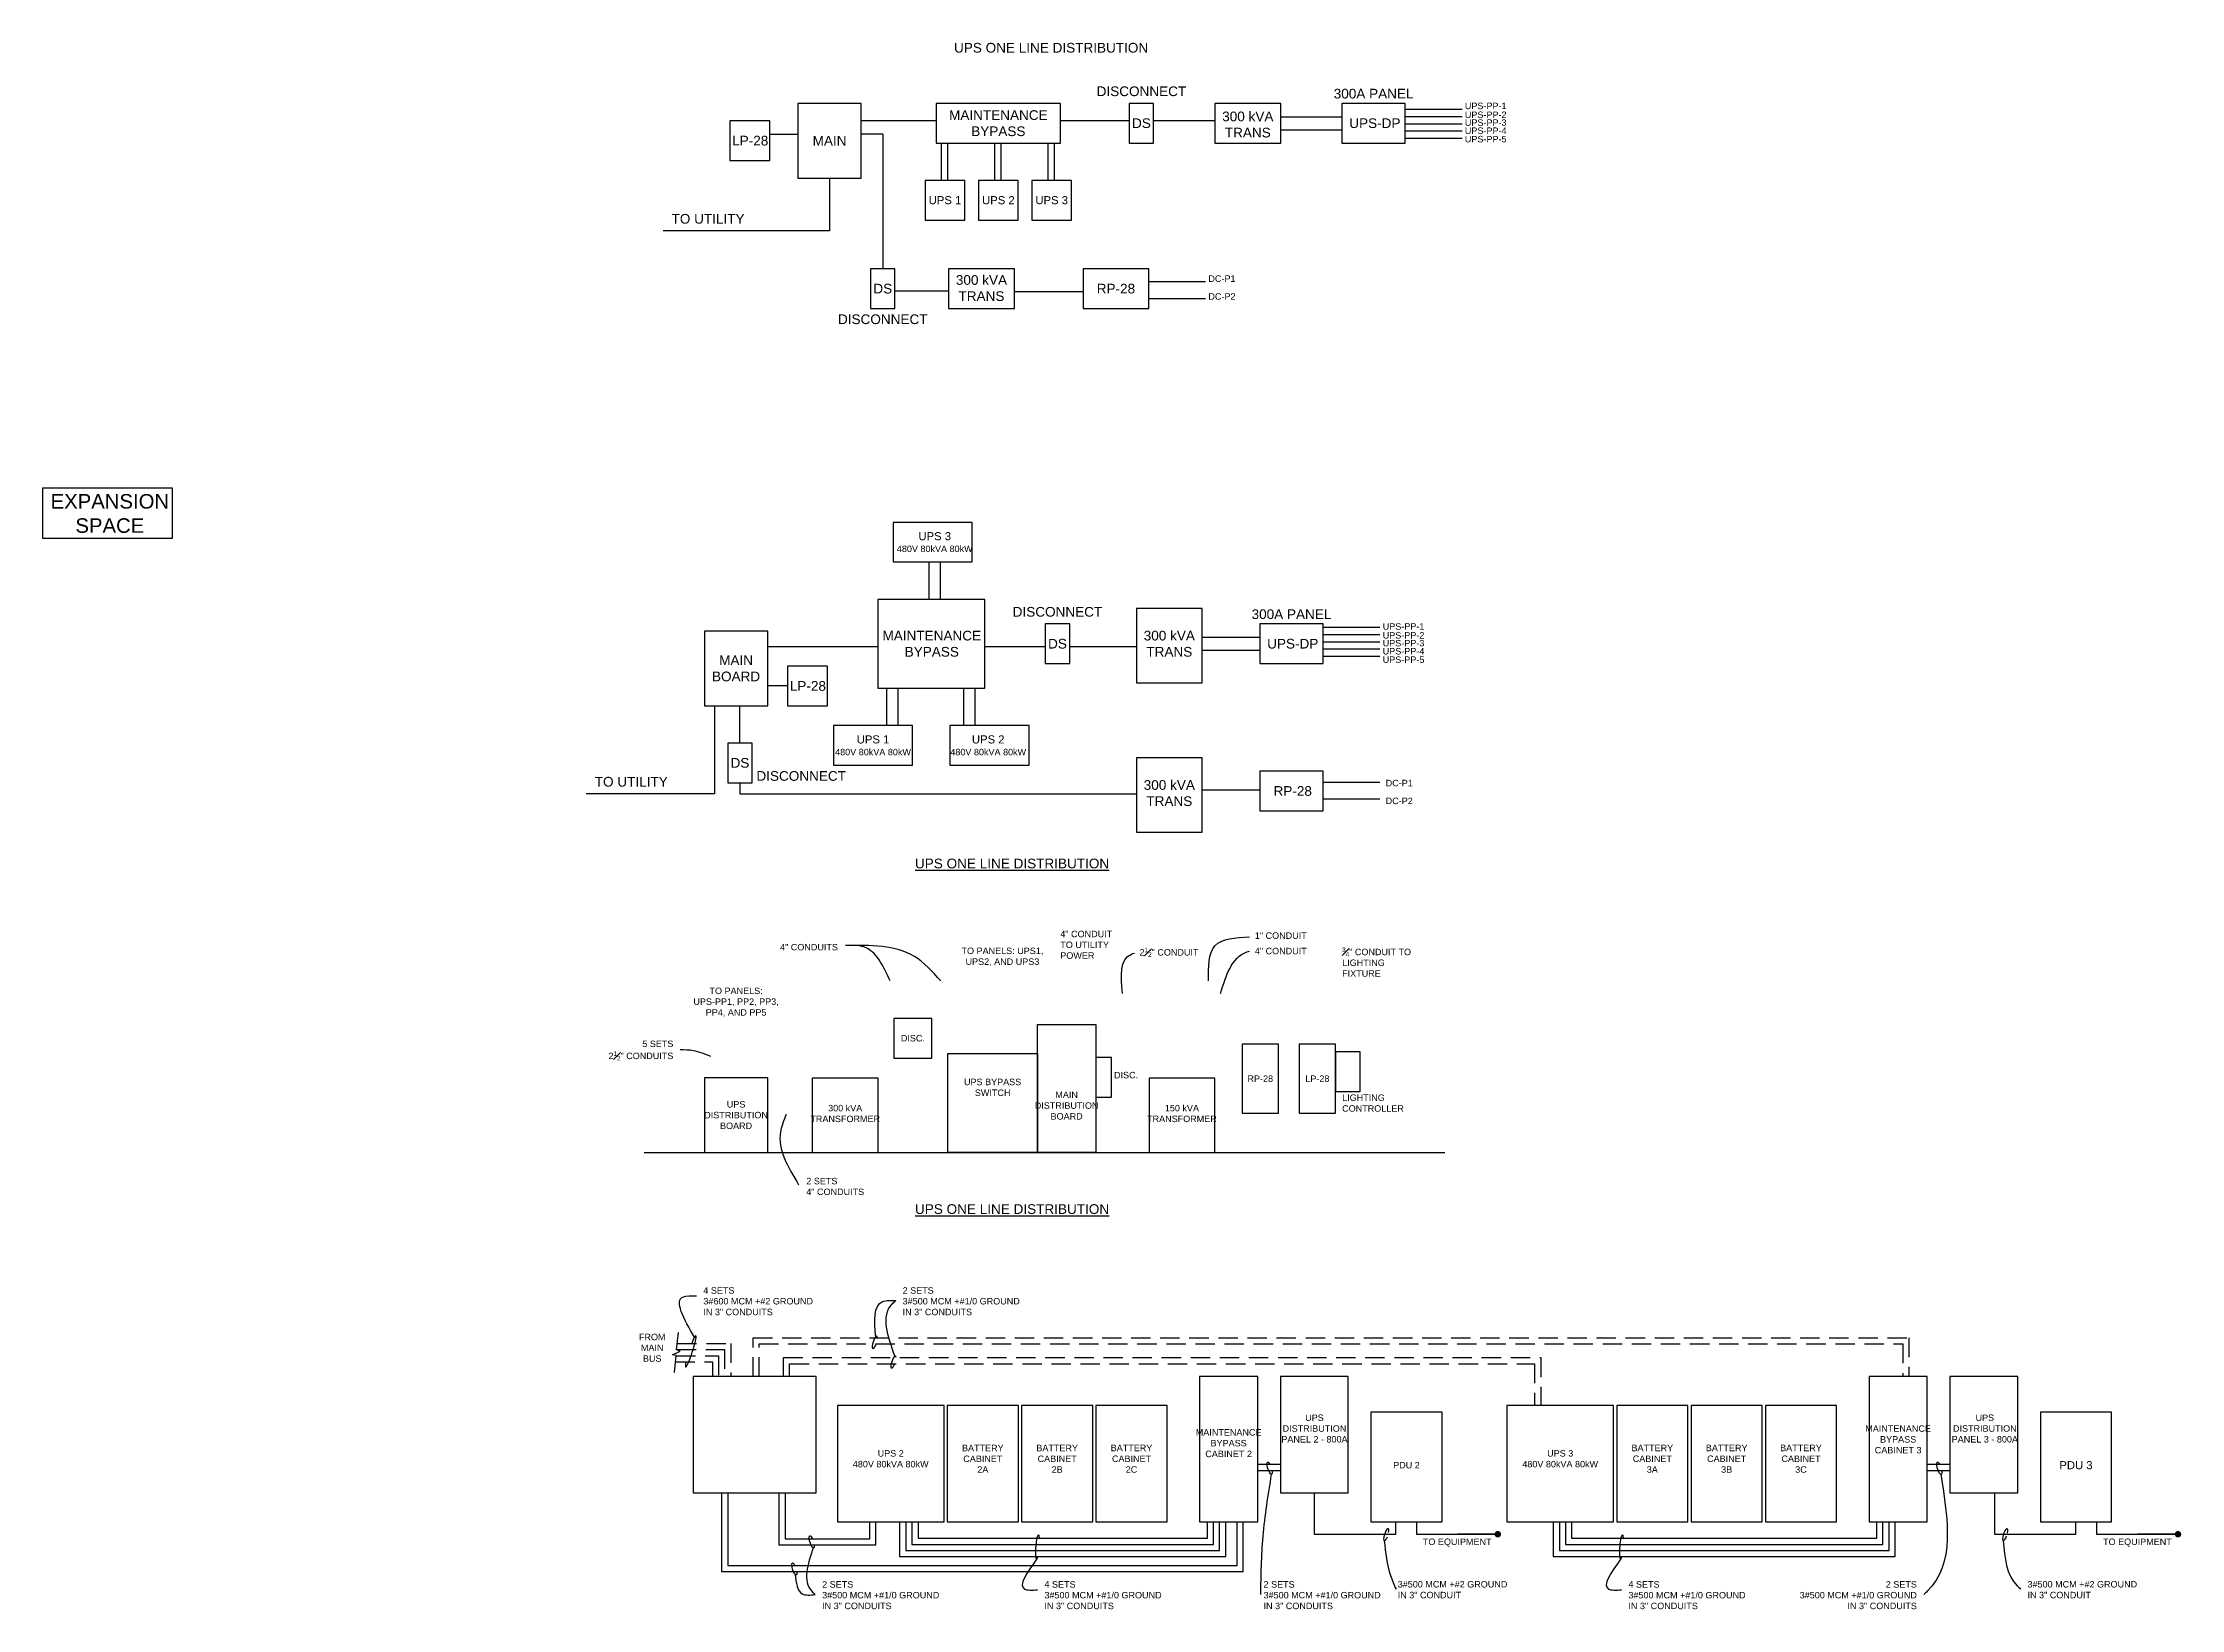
# Model space of a CAD drawing. Header units: inches. Extents: x 271316 to 275987, y 273433 to 275617.
# Drawn here: x 274663 to 275987, y 274343 to 275313 of the extents above; entities that cross this region are included whole.
import ezdxf

# ---------------------------------------------------------------- set-up
doc = ezdxf.new("R2010")
doc.units = ezdxf.units.IN
doc.header["$LTSCALE"] = 48
doc.header["$MEASUREMENT"] = 0
doc.linetypes.add('DASHED2', pattern=[0.375, 0.25, -0.125])
doc.layers.add('A-FLOR-MARCO-POLO-1', color=3, linetype='Continuous')
doc.layers.add('A-TEXT', color=1, linetype='Continuous')
doc.styles.add('HBA-DimT', font='ARCHS.SHX', dxfattribs={"width": 0.8})
doc.styles.add('TITLES', font='arial.ttf')
doc.dimstyles.new('MJH ISO-25', dxfattribs={"dimscale": 2, "dimtxt": 2, "dimasz": 2, "dimexe": 1, "dimexo": 2, "dimtad": 1, "dimzin": 9, "dimlunit": 4, "dimtxsty": 'HBA-DimT', "dimblk": 'ARCHTICK', "dimcen": 2.5, "dimdle": 1, "dimclrd": 256, "dimclre": 256, "dimclrt": 4, "dimadec": 0, "dimazin": 0, "dimtfac": 0.75, "dimtmove": 0, "dimatfit": 3, "dimldrblk": 'DOT', "dimfxl": 1, "dimfrac": 1, "dimlwd": -1, "dimlwe": -1, "dimarcsym": 0})

# ---------------------------------------------------------------- blocks, each defined once
blk = doc.blocks.new('_ArchTick')
at = {"color": 0, "linetype": 'ByBlock', "const_width": 0.15}
blk.add_lwpolyline([(-0.5, -0.5), (0.5, 0.5)], dxfattribs=at)
blk = doc.blocks.new('_Dot')
at = {"color": 0, "linetype": 'ByBlock', "lineweight": -2}
blk.add_line((-0.5, 0), (-1, 0), dxfattribs=at)
at = {"color": 0, "linetype": 'ByBlock', "const_width": 0.5}
blk.add_lwpolyline([(-0.25, 0, 1), (0.25, 0, 1)], format="xyb", close=True, dxfattribs=at)

msp = doc.modelspace()

# ---------------------------------------------------------------- linework, layer by layer
for p, q in [((275506.3839, 275271.69), (275541.5474, 275271.69)), ((275169.7176, 275264.8057), (275216.0576, 275264.8057)), ((275293.0664, 275264.8057), (275335.5459, 275264.8057)), ((275350.6656, 275264.8057), (275388.5645, 275264.8057)), ((275429.2901, 275267.0557), (275467.1889, 275267.0557)), ((275429.2901, 275259.0557), (275467.1889, 275259.0557)), ((275506.3839, 275267.2314), (275541.5474, 275267.2314)), ((275506.3839, 275262.7728), (275541.5474, 275262.7728)), ((275506.3839, 275258.3141), (275541.5474, 275258.3141)), ((275113.0959, 275256.2343), (275130.5226, 275256.2343)), ((275183.0383, 275256.2343), (275169.7176, 275256.2343)), ((275183.0383, 275256.2343), (275183.0383, 275172.8871)), ((275219.4251, 275227.6391), (275219.4251, 275250.8057)), ((275223.3749, 275227.6391), (275223.3749, 275250.8057)), ((275252.4425, 275227.6391), (275252.4425, 275250.8057)), ((275256.3923, 275227.6391), (275256.3923, 275250.8057)), ((275285.4599, 275227.6391), (275285.4599, 275250.8057)), ((275289.4097, 275227.6391), (275289.4097, 275250.8057)), ((275506.3839, 275253.8555), (275541.5474, 275253.8555)), ((275347.6807, 275165.0112), (275382.8443, 275165.0112)), ((275190.5982, 275159.3871), (275223.75, 275159.3871)), ((275264.4756, 275158.8871), (275306.9551, 275158.8871)), ((275347.6807, 275154.6662), (275382.8443, 275154.6662)), ((275211.5947, 274991.4816), (275211.5947, 274968.315)), ((275218.5445, 274991.4816), (275218.5445, 274968.315)), ((275380.7196, 274944.8324), (275416.3594, 274944.8324)), ((275455.5544, 274951.0242), (275490.7179, 274951.0242)), ((275455.5544, 274946.5656), (275490.7179, 274946.5656)), ((275455.5544, 274942.107), (275490.7179, 274942.107)), ((275111.8621, 274939.0824), (275179.9557, 274939.0824)), ((275246.2337, 274939.0824), (275283.5868, 274939.0824)), ((275298.7066, 274939.0824), (275339.9941, 274939.0824)), ((275380.7196, 274936.8324), (275416.3594, 274936.8324)), ((275455.5544, 274937.6483), (275490.7179, 274937.6483)), ((275455.5544, 274933.1897), (275490.7179, 274933.1897)), ((275124.1349, 274914.7119), (275111.8621, 274914.7119)), ((275185.5831, 274890.1832), (275185.5831, 274913.3499)), ((275192.5329, 274890.1832), (275192.5329, 274913.3499)), ((275233.1752, 274890.1832), (275233.1752, 274913.3499)), ((275240.125, 274890.1832), (275240.125, 274913.3499)), ((275094.6765, 274879.3257), (275094.6765, 274902.4619)), ((275380.7196, 274850.4704), (275416.3594, 274850.4704)), ((275455.5544, 274855.1719), (275490.7179, 274855.1719)), ((275455.5544, 274844.827), (275490.7179, 274844.827)), ((275035.3513, 274625.9426), (275530.7977, 274625.9426))]:
    msp.add_line(p, q)
for points in [[(275130.5226, 275229.0735), (275169.7176, 275229.0735), (275169.7176, 275275.3057), (275130.5226, 275275.3057)], [(275216.0576, 275250.8057), (275293.0664, 275250.8057), (275293.0664, 275275.3057), (275216.0576, 275275.3057)], [(275335.5459, 275250.8057), (275350.6656, 275250.8057), (275350.6656, 275275.3057), (275335.5459, 275275.3057)], [(275388.5645, 275250.8057), (275429.2901, 275250.8057), (275429.2901, 275275.3057), (275388.5645, 275275.3057)], [(275467.1889, 275250.8057), (275506.3839, 275250.8057), (275506.3839, 275275.3057), (275467.1889, 275275.3057)], [(275088.4691, 275240.003), (275113.0959, 275240.003), (275113.0959, 275264.503), (275088.4691, 275264.503)], [(275209.2946, 275203.1391), (275233.7946, 275203.1391), (275233.7946, 275227.6391), (275209.2946, 275227.6391)], [(275242.312, 275203.1391), (275266.812, 275203.1391), (275266.812, 275227.6391), (275242.312, 275227.6391)], [(275275.3294, 275203.1391), (275299.8294, 275203.1391), (275299.8294, 275227.6391), (275275.3294, 275227.6391)], [(275175.4784, 275148.3871), (275190.5982, 275148.3871), (275190.5982, 275172.8871), (275175.4784, 275172.8871)], [(275223.75, 275148.3871), (275264.4756, 275148.3871), (275264.4756, 275172.8871), (275223.75, 275172.8871)], [(275306.9551, 275148.3871), (275347.6807, 275148.3871), (275347.6807, 275172.8871), (275306.9551, 275172.8871)], [(275189.429, 274991.4816), (275238.429, 274991.4816), (275238.429, 275015.9816), (275189.429, 275015.9816)], [(275179.9557, 274913.3499), (275246.2337, 274913.3499), (275246.2337, 274968.315), (275179.9557, 274968.315)], [(275283.5868, 274928.5824), (275298.7066, 274928.5824), (275298.7066, 274953.0824), (275283.5868, 274953.0824)], [(275339.9941, 274916.7349), (275380.7196, 274916.7349), (275380.7196, 274962.6733), (275339.9941, 274962.6733)], [(275416.3594, 274928.5824), (275455.5544, 274928.5824), (275455.5544, 274953.0824), (275416.3594, 274953.0824)], [(275072.6672, 274902.4619), (275111.8621, 274902.4619), (275111.8621, 274948.6941), (275072.6672, 274948.6941)], [(275124.1349, 274902.4619), (275148.7617, 274902.4619), (275148.7617, 274926.9619), (275124.1349, 274926.9619)], [(275152.4526, 274865.6832), (275201.4526, 274865.6832), (275201.4526, 274890.1832), (275152.4526, 274890.1832)], [(275224.5447, 274865.6832), (275273.5447, 274865.6832), (275273.5447, 274890.1832), (275224.5447, 274890.1832)], [(275087.1166, 274854.8257), (275102.2363, 274854.8257), (275102.2363, 274879.3257), (275087.1166, 274879.3257)], [(275339.9941, 274824.2762), (275380.7196, 274824.2762), (275380.7196, 274870.2146), (275339.9941, 274870.2146)], [(275416.3594, 274837.4174), (275455.5544, 274837.4174), (275455.5544, 274861.9174), (275416.3594, 274861.9174)], [(275189.9748, 274684.391), (275213.4191, 274684.391), (275213.4191, 274708.891), (275189.9748, 274708.891)], [(275314.8121, 274625.9426), (275278.8121, 274625.9426), (275278.8121, 274705.1646), (275314.8121, 274705.1646)], [(275405.3927, 274650.1794), (275427.9171, 274650.1794), (275427.9171, 274693.0131), (275405.3927, 274693.0131)], [(275440.713, 274650.1794), (275463.2374, 274650.1794), (275463.2374, 274693.0131), (275440.713, 274693.0131)], [(275463.2374, 274663.7064), (275478.3572, 274663.7064), (275478.3572, 274688.2064), (275463.2374, 274688.2064)], [(275223.2355, 274625.9426), (275223.2355, 274687.1646), (275278.8121, 274687.1646), (275278.8121, 274625.9426)], [(275314.8121, 274660.1646), (275324.5161, 274660.1646), (275324.5161, 274684.6646), (275314.8121, 274684.6646)], [(275072.6672, 274625.9426), (275111.8621, 274625.9426), (275111.8621, 274672.1748), (275072.6672, 274672.1748)], [(275139.4327, 274625.9426), (275180.1583, 274625.9426), (275180.1583, 274671.881), (275139.4327, 274671.881)], [(275347.7967, 274625.9426), (275388.5223, 274625.9426), (275388.5223, 274671.881), (275347.7967, 274671.881)], [(275065.7665, 274415.2518), (275141.7665, 274415.2518), (275141.7665, 274487.2518), (275065.7665, 274487.2518)], [(275379.0629, 274397.2518), (275415.0629, 274397.2518), (275415.0629, 274487.2518), (275379.0629, 274487.2518)], [(275471.0883, 274415.2518), (275471.0883, 274487.2518), (275429.0883, 274487.2518), (275429.0883, 274415.2518)], [(275793.3428, 274397.2518), (275829.3428, 274397.2518), (275829.3428, 274487.2518), (275793.3428, 274487.2518)], [(275885.3682, 274415.2518), (275885.3682, 274487.2518), (275843.3682, 274487.2518), (275843.3682, 274415.2518)], [(275154.9587, 274397.2518), (275220.9587, 274397.2518), (275220.9587, 274469.2518), (275154.9587, 274469.2518)], [(275222.9587, 274397.2518), (275266.9587, 274397.2518), (275266.9587, 274469.2518), (275222.9587, 274469.2518)], [(275268.9587, 274397.2518), (275312.9587, 274397.2518), (275312.9587, 274469.2518), (275268.9587, 274469.2518)], [(275314.9587, 274397.2518), (275358.9587, 274397.2518), (275358.9587, 274469.2518), (275314.9587, 274469.2518)], [(275485.1136, 274397.2518), (275529.1136, 274397.2518), (275529.1136, 274465.2518), (275485.1136, 274465.2518)], [(275569.2386, 274397.2518), (275635.2386, 274397.2518), (275635.2386, 274469.2518), (275569.2386, 274469.2518)], [(275637.2386, 274397.2518), (275681.2386, 274397.2518), (275681.2386, 274469.2518), (275637.2386, 274469.2518)], [(275683.2386, 274397.2518), (275727.2386, 274397.2518), (275727.2386, 274469.2518), (275683.2386, 274469.2518)], [(275729.2386, 274397.2518), (275773.2386, 274397.2518), (275773.2386, 274469.2518), (275729.2386, 274469.2518)], [(275899.3935, 274397.2518), (275943.3935, 274397.2518), (275943.3935, 274465.2518), (275899.3935, 274465.2518)]]:
    msp.add_lwpolyline(points, close=True)
for points in [[(275150.1201, 275229.0735), (275150.1201, 275196.3698), (275047.071, 275196.3698)], [(275078.9258, 274902.4619), (275078.9258, 274847.9011), (274999.5414, 274847.9011)], [(275094.6765, 274854.8257), (275094.6765, 274847.9011), (275339.9941, 274847.9011)], [(275415.0629, 274432.9451), (275429.0883, 274432.9451)], [(275415.0629, 274429.1548), (275429.0883, 274429.1548)], [(275829.3428, 274432.9451), (275843.3682, 274432.9451)], [(275829.3428, 274429.1548), (275843.3682, 274429.1548)], [(275083.3205, 274415.2518), (275083.3205, 274366.4706), (275406.0625, 274366.4706), (275406.0625, 274397.2518)], [(275087.1108, 274415.2518), (275087.1108, 274370.261), (275402.2722, 274370.261), (275402.2722, 274397.2518)], [(275118.7704, 274415.2518), (275118.7704, 274382.981), (275178.7813, 274382.981), (275178.7813, 274397.2518)], [(275122.5608, 274415.2518), (275122.5608, 274386.7713), (275174.9909, 274386.7713), (275174.9909, 274397.2518)], [(275450.0883, 274415.2518), (275450.0883, 274389.6134), (275500.4813, 274389.6134), (275500.4813, 274397.2518)], [(275871.0006, 274415.2518), (275871.0006, 274389.6134), (275921.3935, 274389.6134), (275921.3935, 274397.2518)], [(275193.478, 274397.2518), (275193.478, 274375.765), (275395.2651, 274375.765), (275395.2651, 274397.2518)], [(275197.2684, 274397.2518), (275197.2684, 274379.5554), (275391.4748, 274379.5554), (275391.4748, 274397.2518)], [(275201.0587, 274397.2518), (275201.0587, 274383.3458), (275387.6844, 274383.3458), (275387.6844, 274397.2518)], [(275204.8491, 274397.2518), (275204.8491, 274387.1361), (275383.894, 274387.1361), (275383.894, 274397.2518)], [(275513.2262, 274397.2518), (275513.2262, 274389.6134), (275563.6192, 274389.6134)], [(275597.9533, 274397.2518), (275597.9533, 274375.765), (275809.545, 274375.765), (275809.545, 274397.2518)], [(275601.7436, 274397.2518), (275601.7436, 274379.5554), (275805.7546, 274379.5554), (275805.7546, 274397.2518)], [(275605.534, 274397.2518), (275605.534, 274383.3458), (275801.9643, 274383.3458), (275801.9643, 274397.2518)], [(275609.3244, 274397.2518), (275609.3244, 274387.1361), (275798.1739, 274387.1361), (275798.1739, 274397.2518)], [(275934.1385, 274397.2518), (275934.1385, 274389.6134), (275984.5315, 274389.6134)]]:
    msp.add_lwpolyline(points)
at = {"linetype": 'DASHED2'}
for points in [[(275055.4906, 274503.9092), (275085.1846, 274503.9092), (275085.1846, 274487.2518)], [(275055.8659, 274507.6996), (275088.975, 274507.6996), (275088.975, 274487.2518)], [(275102.7384, 274487.2518), (275102.7384, 274511.2019), (275818.0667, 274511.2019), (275818.0667, 274487.2518)], [(275106.5287, 274487.2518), (275106.5287, 274507.4116), (275814.2763, 274507.4116), (275814.2763, 274487.2518)], [(275054.7401, 274496.3285), (275077.6039, 274496.3285), (275077.6039, 274487.2518)], [(275055.1153, 274500.1188), (275081.3943, 274500.1188), (275081.3943, 274487.2518)], [(275121.6124, 274487.2518), (275121.6124, 274498.9282), (275590.2192, 274498.9282), (275590.2192, 274469.2518)], [(275125.4028, 274487.2518), (275125.4028, 274495.1379), (275586.4288, 274495.1379), (275586.4288, 274469.2518)]]:
    msp.add_lwpolyline(points, dxfattribs=at)
at = {"color": 8}
for centre, major_axis, ratio, start_param, end_param in [((275064.2116, 274502.8161), (-3.1648, -9.7184), 0.106949878, 5.477590363, 10.504255198), ((275178.1426, 274508.4198), (-1.2227, -3.7546), 0.276829561, 2.490818204, 7.673149821), ((275189.6458, 274496.1461), (-1.2227, -3.7546), 0.276829561, 2.490818204, 7.673149821), ((275278.7868, 274381.7817), (0.5951, 7.558), 0.14418212, 5.510959842, 10.086243035), ((275494.5886, 274389.2912), (1.2227, 3.7546), 0.276829561, 5.169534507, 10.728289486), ((275640.155, 274381.7817), (0.5951, 7.558), 0.14418212, 5.510959842, 10.086243035), ((275877.5841, 274389.2912), (1.2227, 3.7546), 0.276829561, 5.095585605, 10.891564293)]:
    msp.add_ellipse(centre, major_axis=major_axis, ratio=ratio, start_param=start_param, end_param=end_param, dxfattribs=at)
at = {"color": 8, "extrusion": (0, 0, -1)}
for centre, start_param, end_param in [((275422.4874, 274430.4512), 2.01176093, 7.220989329), ((275836.7673, 274430.4512), 2.01176093, 7.220989329), ((275139.0481, 274384.9586), 2.212955502, 7.442268634), ((275128.3308, 274368.1801), 2.131355037, 7.359145315)]:
    msp.add_ellipse(centre, major_axis=(-1.2227, 3.7546), ratio=0.276829561, start_param=start_param, end_param=end_param, dxfattribs=at)
at = {"color": 8}
for points in [[(275218.8961, 274732.2124), (275202.6262, 274747.2075), (275160.0471, 274754.088)], [(275187.5691, 274732.2124), (275171.2992, 274753.1645), (275160.0471, 274754.088)], [(275384.6278, 274732.2124), (275388.5694, 274753.9056), (275410.0312, 274759.4132)], [(275331.407, 274724.3678), (275337.0153, 274748.7923), (275338.7088, 274749.3487)], [(275392.0678, 274724.3678), (275408.3377, 274750.093), (275410.0312, 274750.6494)], [(275076.5922, 274685.3886), (275065.8378, 274688.9218), (275057.6984, 274689.43)], [(275123.2603, 274649.4026), (275119.7272, 274638.6482), (275130.9794, 274605.9601)], [(275066.5193, 274511.5581), (275059.6401, 274536.6548), (275067.7796, 274537.1631)], [(275178.6558, 274511.813), (275182.9516, 274533.6978), (275191.091, 274534.2061)], [(275190.5951, 274499.8772), (275188.8595, 274532.1522), (275191.091, 274534.2061)], [(275423.4368, 274426.72), (275418.1807, 274388.2317), (275416.7614, 274352.2534)], [(275837.7167, 274426.72), (275829.4151, 274354.3073), (275827.1835, 274352.2534)], [(275493.3659, 274385.5366), (275497.1856, 274364.0598), (275500.6798, 274355.656)], [(275876.3614, 274385.5366), (275884.9364, 274357.71), (275887.1679, 274355.656)], [(275139.9975, 274381.2275), (275139.0477, 274354.3073), (275141.2793, 274352.2534)], [(275278.1918, 274374.2237), (275270.7059, 274355.7187), (275278.8453, 274355.2104)], [(275639.5599, 274374.2237), (275632.074, 274355.7187), (275640.2134, 274355.2104)], [(275128.8441, 274364.7869), (275133.1398, 274352.7617), (275141.2793, 274352.2534)]]:
    msp.add_spline(points, degree=3, dxfattribs=at)
at = {"layer": 'A-FLOR-MARCO-POLO-1', "color": 1, "linetype": 'Continuous'}
msp.add_lwpolyline([(274663.2449, 275037.3152), (274743.3823, 275037.3152), (274743.3823, 275005.9382), (274663.2449, 275005.9382)], close=True, dxfattribs=at)
at = {"layer": 'A-TEXT'}
msp.add_lwpolyline([(275054.0831, 274489.6936), (275055.1219, 274500.1853), (275052.945, 274500.6473), (275057.6629, 274503.0034), (275055.4721, 274503.7218), (275056.5373, 274514.481)], dxfattribs=at)

# ---------------------------------------------------------------- texts
at = {"layer": 'A-FLOR-MARCO-POLO-1', "color": 1, "insert": (274704.7594, 275021.4462), "char_height": 9, "width": 74.875689, "attachment_point": 5, "style": 'TITLES'}
msp.add_mtext('EXPANSION SPACE', dxfattribs=at)
at = {"layer": 'A-TEXT', "style": 'TITLES'}
for s, insert, char_height, width, attachment_point in [('UPS ONE LINE DISTRIBUTION', (275287.2076, 275309.7429), 6, 180.167634, 5), ('DISCONNECT', (275343.1058, 275282.7961), 6, 51.694967, 5), ('300A PANEL', (275486.7864, 275281.3289), 6, 67.920551, 5), ('MAINTENANCE^JBYPASS', (275254.562, 275263.0557), 6, 77.008724, 5), ('300 kVA^JTRANS', (275408.9273, 275262.2267), 6, 84.146135, 5), ('UPS-PP-1', (275543.2429, 275275.7791), 4, 28.218936, 1), ('UPS-PP-2', (275543.2429, 275270.283), 4, 28.218936, 1), ('DS', (275343.1058, 275263.0557), 6, 51.694967, 5), ('UPS-DP', (275487.5517, 275263.0557), 6, 84.146135, 5), ('UPS-PP-3', (275543.2429, 275265.4368), 4, 28.324887, 1), ('UPS-PP-4', (275543.2429, 275260.4244), 4, 28.324887, 1), ('LP-28', (275101.0306, 275252.253), 6, 51.694967, 5), ('MAIN', (275150.1201, 275252.1896), 6, 37.16433, 5), ('UPS-PP-5', (275543.2429, 275255.2199), 4, 28.5368, 1), ('UPS 1', (275221.5446, 275215.3891), 5, 67.920551, 5), ('UPS 2', (275254.562, 275215.3891), 5, 67.920551, 5), ('UPS 3', (275287.5794, 275215.3891), 5, 67.920551, 5), ('TO UTILITY', (275074.9375, 275203.8538), 6, 51.694967, 5), ('300 kVA^JTRANS', (275244.1128, 275160.9929), 6, 84.146135, 5), ('DC-P1', (275384.5397, 275168.869), 4, 19.816875, 1), ('DS', (275183.0383, 275160.6371), 6, 51.694967, 5), ('RP-28', (275327.3179, 275160.6371), 6, 84.146135, 5), ('DC-P2', (275384.5397, 275157.8042), 4, 19.816875, 1), ('DISCONNECT', (275183.0383, 275141.685), 6, 51.694967, 5), ('UPS 3\\P{\\H0.8x;480V 80kVA 80kW}', (275215.2142, 275003.7316), 5, 67.920551, 5), ('DISCONNECT', (275291.1467, 274960.5728), 6, 51.694967, 5), ('300A PANEL', (275435.9569, 274959.1057), 6, 67.920551, 5), ('UPS-PP-1', (275492.4133, 274953.5558), 4, 28.218936, 1), ('MAINTENANCE^JBYPASS', (275213.3771, 274940.8324), 6, 72.490543, 5), ('DS', (275291.1467, 274940.8324), 6, 51.694967, 5), ('300 kVA^JTRANS', (275360.3568, 274940.8324), 6, 84.146135, 5), ('UPS-DP', (275436.7222, 274940.8324), 6, 84.146135, 5), ('UPS-PP-2', (275492.4133, 274948.0598), 4, 28.218936, 1), ('UPS-PP-3', (275492.4133, 274943.2135), 4, 28.324887, 1), ('MAIN\\PBOARD', (275092.2647, 274925.578), 6, 37.16433, 5), ('UPS-PP-4', (275492.4133, 274938.2011), 4, 28.324887, 1), ('UPS-PP-5', (275492.4133, 274932.9967), 4, 28.5368, 1), ('LP-28', (275136.6964, 274914.7119), 6, 51.694967, 5), ('UPS 1\\P{\\H0.8x;480V 80kVA 80kW}', (275177.0209, 274877.9332), 5, 67.920551, 5), ('UPS 2\\P{\\H0.8x;480V 80kVA 80kW}', (275248.2997, 274877.9332), 5, 67.920551, 5), ('DS', (275094.6765, 274867.0757), 6, 51.694967, 5), ('DISCONNECT', (275132.5609, 274858.9651), 6, 51.694967, 5), ('TO UTILITY', (275027.4079, 274855.3852), 6, 51.694967, 5), ('300 kVA^JTRANS', (275360.3568, 274848.3738), 6, 84.146135, 5), ('RP-28', (275436.7222, 274849.6674), 6, 84.146135, 5), ('DC-P1', (275494.2411, 274856.6255), 4, 19.816875, 1), ('DC-P2', (275494.2411, 274845.5607), 4, 19.816875, 1), ('{\\LUPS ONE LINE DISTRIBUTION}', (275263.0565, 274804.7878), 6, 180.167634, 5), ('\\A1;4" CONDUITS', (275155.3024, 274753.0044), 4, 81.61659, 6), ('\\A1;4" CONDUIT TO UTILITY POWER', (275292.9034, 274763.1706), 4, 40.346279, 1), ('\\A1;1" CONDUIT', (275413.2956, 274762.1828), 4, 43.655046, 1), ('TO PANELS: UPS1, UPS2, AND UPS3', (275257.0787, 274747.0352), 4, 52.688926, 5), ('\\A1;2{\\H0.7x;\\S1#2;}" CONDUIT', (275341.9732, 274752.6363), 4, 40.346279, 1), ('\\A1;4" CONDUIT', (275413.2956, 274752.6363), 4, 35.199303, 1), ('\\A1;{\\H0.7x;\\S3#4;}" CONDUIT TO LIGHTING FIXTURE', (275467.3034, 274743.7574), 4, 44.936832, 4), ('TO PANELS: UPS-PP1, PP2, PP3, PP4, AND PP5 ', (275092.2647, 274718.94), 4, 52.688926, 5), ('\\A1;5 SETS\\P2{\\H0.7x;\\S1#2;}" CONDUITS', (275053.4624, 274689.0602), 4, 81.61659, 6), ('DISC.', (275201.6969, 274696.641), 4, 44.936832, 5), ('DISC.', (275333.591, 274673.8094), 4, 44.936832, 5), ('UPS BYPASS ^JSWITCH', (275251.0238, 274666.2293), 4, 58.513408, 5), ('MAIN DISTRIBUTION BOARD', (275296.8121, 274654.944), 4, 44.936832, 5), ('RP-28', (275416.6549, 274671.5962), 4, 44.936832, 5), ('LP-28', (275451.9752, 274671.5962), 4, 44.936832, 5), ('LIGHTING CONTROLLER', (275467.3034, 274656.4961), 4, 44.936832, 4), ('UPS DISTRIBUTION BOARD', (275092.2647, 274649.0587), 4, 44.936832, 5), ('300 kVA^JTRANSFORMER', (275159.7955, 274650.0401), 4, 44.936832, 5), ('150 kVA^JTRANSFORMER', (275368.1595, 274650.0401), 4, 44.936832, 5), ('\\A1;2 SETS\\P4" CONDUITS', (275135.724, 274604.8765), 4, 81.61659, 4), ('{\\LUPS ONE LINE DISTRIBUTION}', (275263.0565, 274590.8584), 6, 180.167634, 5), ('\\A1;4 SETS\\P3#600 MCM +#2 GROUND ^JIN 3" CONDUITS', (275072.0155, 274533.8362), 4, 81.61659, 4), ('\\A1;2 SETS\\P3#500 MCM +#1/0 GROUND ^JIN 3" CONDUITS', (275195.3269, 274533.8362), 4, 81.61659, 4), ('FROM MAIN BUS', (275040.3803, 274505.024), 4, 25.323667, 5), ('UPS ^JDISTRIBUTION PANEL 2 - 800A', (275450.174, 274455.0312), 4, 44.936832, 5), ('UPS ^JDISTRIBUTION PANEL 3 - 800A', (275864.9968, 274455.0312), 4, 44.936832, 5), ('MAINTENANCE BYPASS ^JCABINET 2', (275397.0629, 274445.9774), 4, 44.936832, 5), ('MAINTENANCE BYPASS ^JCABINET 3', (275811.3428, 274448.3164), 4, 44.936832, 5), ('UPS 2\\P480V 80kVA 80kW', (275187.9587, 274436.3267), 4, 55.468416, 5), ('BATTERY \\PCABINET ^J2A', (275244.9587, 274436.3267), 4, 44.936832, 5), ('BATTERY \\PCABINET^J2B', (275290.9587, 274436.3267), 4, 44.936832, 5), ('BATTERY \\PCABINET\\P2C', (275336.9587, 274436.3267), 4, 44.936832, 5), ('UPS 3 ^J480V 80kVA 80kW', (275602.2386, 274436.3267), 4, 50.369286, 5), ('BATTERY \\PCABINET\\P3A', (275659.2386, 274436.3267), 4, 44.936832, 5), ('BATTERY \\PCABINET \\P3B', (275705.2386, 274436.3267), 4, 44.936832, 5), ('BATTERY \\PCABINET\\P3C', (275751.2386, 274436.3267), 4, 44.936832, 5), ('PDU 2', (275507.1136, 274432.3267), 4, 44.936832, 5), ('PDU 3', (275921.3935, 274432.3267), 5, 67.920551, 5), ('TO EQUIPMENT', (275538.5119, 274384.4034), 4, 44.936832, 5), ('TO EQUIPMENT', (275959.4242, 274384.4034), 4, 44.936832, 5), ('\\A1;2 SETS\\P3#500 MCM +#1/0 GROUND ^JIN 3" CONDUITS', (275145.5152, 274351.8835), 4, 81.61659, 4), ('\\A1;4 SETS\\P3#500 MCM +#1/0 GROUND ^JIN 3" CONDUITS', (275283.0812, 274351.8835), 4, 81.61659, 4), ('\\A1;2 SETS\\P3#500 MCM +#1/0 GROUND ^JIN 3" CONDUITS', (275418.6666, 274351.8835), 4, 81.61659, 4), ('\\A1;3#500 MCM +#2 GROUND ^JIN 3" CONDUIT', (275501.6917, 274355.2862), 4, 81.61659, 4), ('\\A1;4 SETS\\P3#500 MCM +#1/0 GROUND ^JIN 3" CONDUITS', (275644.4493, 274351.8835), 4, 81.61659, 4), ('\\A1;2 SETS\\P3#500 MCM +#1/0 GROUND ^JIN 3" CONDUITS', (275822.9476, 274351.8835), 4, 81.61659, 6), ('\\A1;3#500 MCM +#2 GROUND ^JIN 3" CONDUIT', (275891.4038, 274355.2862), 4, 81.61659, 4)]:
    msp.add_mtext(s, dxfattribs=dict(at, insert=insert, char_height=char_height, width=width, attachment_point=attachment_point))

# ---------------------------------------------------------------- leaders
for points in [[(275563.6192, 274389.6134), (275538.6243, 274389.6134)], [(275984.5315, 274389.6134), (275959.5366, 274389.6134)]]:
    msp.add_leader(points, dimstyle='MJH ISO-25')

doc.saveas('drawing.dxf')
